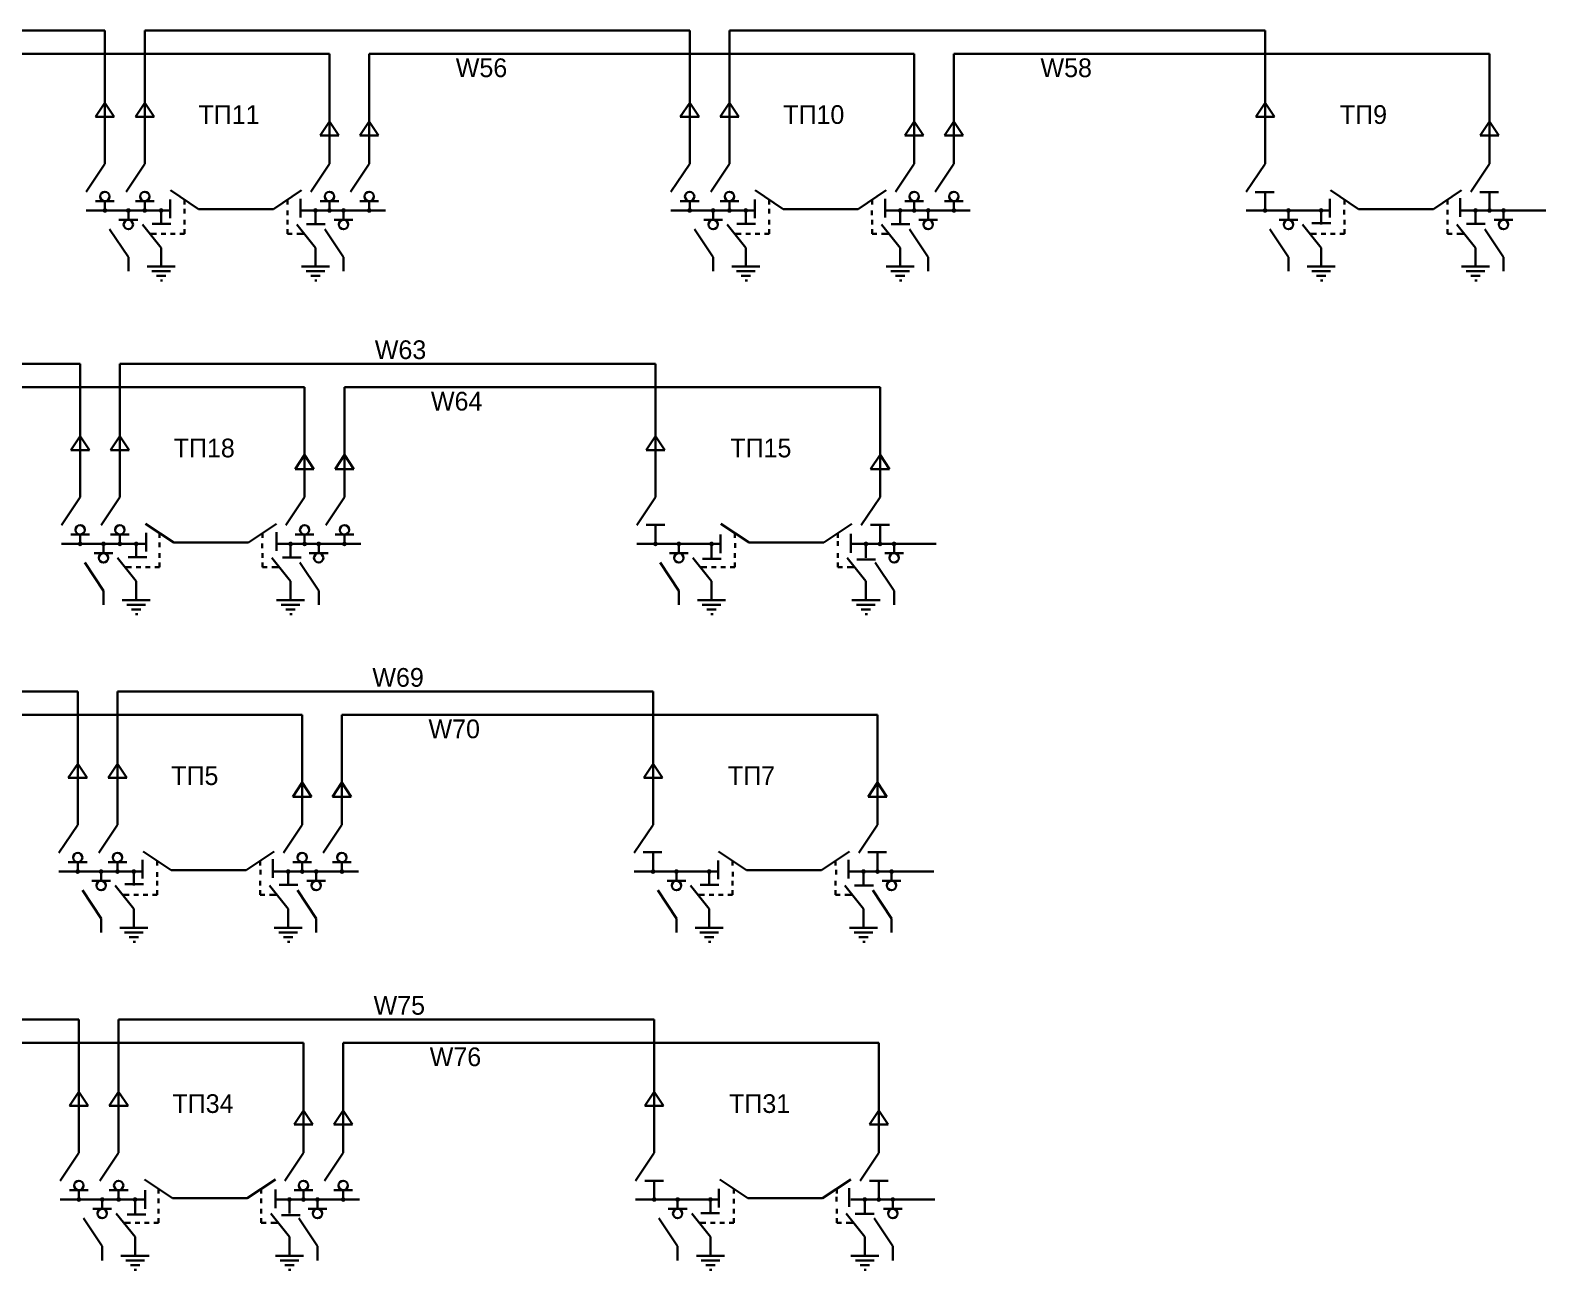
# Model space of a CAD drawing. Header units: millimetres. Extents: x -96 to 597, y -381 to 695.
# Drawn here: x 229.3 to 553.3, y -380.8 to -115.9 of the extents above; entities that cross this region are included whole.
import ezdxf

# ---------------------------------------------------------------- set-up
doc = ezdxf.new("R2010")
doc.units = ezdxf.units.MM

msp = doc.modelspace()

# ---------------------------------------------------------------- hatches: boundary and pattern name
at = {"lineweight": 30}
h = msp.add_hatch(color=256, dxfattribs=at)
h.paths.add_polyline_path([(245.26, -154.9, 0.414214), (245.76, -154.4, 0.414214), (245.26, -153.9)])
h.paths.add_polyline_path([(245.26, -154.9), (245.26, -153.9, 0.414214), (244.76, -154.4, 0.414214)])
h = msp.add_hatch(color=256, dxfattribs=at)
h.paths.add_polyline_path([(250.26, -153.9, 0.414214), (249.76, -154.4, 0.414214), (250.26, -154.9)])
h.paths.add_polyline_path([(250.26, -153.9), (250.26, -154.9, 0.414214), (250.76, -154.4, 0.414214)])
h = msp.add_hatch(color=256, dxfattribs=at)
h.paths.add_polyline_path([(253.76, -154.9, 0.414214), (254.26, -154.4, 0.414214), (253.76, -153.9)])
h.paths.add_polyline_path([(253.76, -154.9), (253.76, -153.9, 0.414214), (253.26, -154.4, 0.414214)])
h = msp.add_hatch(color=256, dxfattribs=at)
h.paths.add_polyline_path([(257.26, -153.9, 0.414214), (256.76, -154.4, 0.414214), (257.26, -154.9)])
h.paths.add_polyline_path([(257.26, -153.9), (257.26, -154.9, 0.414214), (257.76, -154.4, 0.414214)])
h = msp.add_hatch(color=256, dxfattribs=at)
h.paths.add_polyline_path([(290.26, -153.9, 0.414214), (289.76, -154.4, 0.414214), (290.26, -154.9)])
h.paths.add_polyline_path([(290.26, -153.9), (290.26, -154.9, 0.414214), (290.76, -154.4, 0.414214)])
h = msp.add_hatch(color=256, dxfattribs=at)
h.paths.add_polyline_path([(293.26, -154.9, 0.414214), (293.76, -154.4, 0.414214), (293.26, -153.9)])
h.paths.add_polyline_path([(293.26, -154.9), (293.26, -153.9, 0.414214), (292.76, -154.4, 0.414214)])
h = msp.add_hatch(color=256, dxfattribs=at)
h.paths.add_polyline_path([(296.26, -153.9, 0.414214), (295.76, -154.4, 0.414214), (296.26, -154.9)])
h.paths.add_polyline_path([(296.26, -153.9), (296.26, -154.9, 0.414214), (296.76, -154.4, 0.414214)])
h = msp.add_hatch(color=256, dxfattribs=at)
h.paths.add_polyline_path([(301.76, -154.9, 0.414214), (302.26, -154.4, 0.414214), (301.76, -153.9)])
h.paths.add_polyline_path([(301.76, -154.9), (301.76, -153.9, 0.414214), (301.26, -154.4, 0.414214)])
h = msp.add_hatch(color=256, dxfattribs=at)
h.paths.add_polyline_path([(370.26, -154.9, 0.414214), (370.76, -154.4, 0.414214), (370.26, -153.9)])
h.paths.add_polyline_path([(370.26, -154.9), (370.26, -153.9, 0.414214), (369.76, -154.4, 0.414214)])
h = msp.add_hatch(color=256, dxfattribs=at)
h.paths.add_polyline_path([(375.26, -153.9, 0.414214), (374.76, -154.4, 0.414214), (375.26, -154.9)])
h.paths.add_polyline_path([(375.26, -153.9), (375.26, -154.9, 0.414214), (375.76, -154.4, 0.414214)])
h = msp.add_hatch(color=256, dxfattribs=at)
h.paths.add_polyline_path([(378.76, -154.9, 0.414214), (379.26, -154.4, 0.414214), (378.76, -153.9)])
h.paths.add_polyline_path([(378.76, -154.9), (378.76, -153.9, 0.414214), (378.26, -154.4, 0.414214)])
h = msp.add_hatch(color=256, dxfattribs=at)
h.paths.add_polyline_path([(382.26, -153.9, 0.414214), (381.76, -154.4, 0.414214), (382.26, -154.9)])
h.paths.add_polyline_path([(382.26, -153.9), (382.26, -154.9, 0.414214), (382.76, -154.4, 0.414214)])
h = msp.add_hatch(color=256, dxfattribs=at)
h.paths.add_polyline_path([(415.26, -153.9, 0.414214), (414.76, -154.4, 0.414214), (415.26, -154.9)])
h.paths.add_polyline_path([(415.26, -153.9), (415.26, -154.9, 0.414214), (415.76, -154.4, 0.414214)])
h = msp.add_hatch(color=256, dxfattribs=at)
h.paths.add_polyline_path([(418.26, -154.9, 0.414214), (418.76, -154.4, 0.414214), (418.26, -153.9)])
h.paths.add_polyline_path([(418.26, -154.9), (418.26, -153.9, 0.414214), (417.76, -154.4, 0.414214)])
h = msp.add_hatch(color=256, dxfattribs=at)
h.paths.add_polyline_path([(421.26, -153.9, 0.414214), (420.76, -154.4, 0.414214), (421.26, -154.9)])
h.paths.add_polyline_path([(421.26, -153.9), (421.26, -154.9, 0.414214), (421.76, -154.4, 0.414214)])
h = msp.add_hatch(color=256, dxfattribs=at)
h.paths.add_polyline_path([(426.76, -154.9, 0.414214), (427.26, -154.4, 0.414214), (426.76, -153.9)])
h.paths.add_polyline_path([(426.76, -154.9), (426.76, -153.9, 0.414214), (426.26, -154.4, 0.414214)])
h = msp.add_hatch(color=256, dxfattribs=at)
h.paths.add_polyline_path([(493.26, -154.9, 0.414214), (493.76, -154.4, 0.414214), (493.26, -153.9)])
h.paths.add_polyline_path([(493.26, -154.9), (493.26, -153.9, 0.414214), (492.76, -154.4, 0.414214)])
h = msp.add_hatch(color=256, dxfattribs=at)
h.paths.add_polyline_path([(498.26, -153.9, 0.414214), (497.76, -154.4, 0.414214), (498.26, -154.9)])
h.paths.add_polyline_path([(498.26, -153.9), (498.26, -154.9, 0.414214), (498.76, -154.4, 0.414214)])
h = msp.add_hatch(color=256, dxfattribs=at)
h.paths.add_polyline_path([(505.26, -153.9, 0.414214), (504.76, -154.4, 0.414214), (505.26, -154.9)])
h.paths.add_polyline_path([(505.26, -153.9), (505.26, -154.9, 0.414214), (505.76, -154.4, 0.414214)])
h = msp.add_hatch(color=256, dxfattribs=at)
h.paths.add_polyline_path([(538.26, -153.9, 0.414214), (537.76, -154.4, 0.414214), (538.26, -154.9)])
h.paths.add_polyline_path([(538.26, -153.9), (538.26, -154.9, 0.414214), (538.76, -154.4, 0.414214)])
h = msp.add_hatch(color=256, dxfattribs=at)
h.paths.add_polyline_path([(541.26, -154.9, 0.414214), (541.76, -154.4, 0.414214), (541.26, -153.9)])
h.paths.add_polyline_path([(541.26, -154.9), (541.26, -153.9, 0.414214), (540.76, -154.4, 0.414214)])
h = msp.add_hatch(color=256, dxfattribs=at)
h.paths.add_polyline_path([(544.26, -153.9, 0.414214), (543.76, -154.4, 0.414214), (544.26, -154.9)])
h.paths.add_polyline_path([(544.26, -153.9), (544.26, -154.9, 0.414214), (544.76, -154.4, 0.414214)])
h = msp.add_hatch(color=256, dxfattribs=at)
h.paths.add_polyline_path([(239.95, -226.16, 0.414214), (240.45, -225.66, 0.414214), (239.95, -225.16)])
h.paths.add_polyline_path([(239.95, -226.16), (239.95, -225.16, 0.414214), (239.45, -225.66, 0.414214)])
h = msp.add_hatch(color=256, dxfattribs=at)
h.paths.add_polyline_path([(244.95, -225.16, 0.414214), (244.45, -225.66, 0.414214), (244.95, -226.16)])
h.paths.add_polyline_path([(244.95, -225.16), (244.95, -226.16, 0.414214), (245.45, -225.66, 0.414214)])
h = msp.add_hatch(color=256, dxfattribs=at)
h.paths.add_polyline_path([(248.45, -226.16, 0.414214), (248.95, -225.66, 0.414214), (248.45, -225.16)])
h.paths.add_polyline_path([(248.45, -226.16), (248.45, -225.16, 0.414214), (247.95, -225.66, 0.414214)])
h = msp.add_hatch(color=256, dxfattribs=at)
h.paths.add_polyline_path([(251.95, -225.16, 0.414214), (251.45, -225.66, 0.414214), (251.95, -226.16)])
h.paths.add_polyline_path([(251.95, -225.16), (251.95, -226.16, 0.414214), (252.45, -225.66, 0.414214)])
h = msp.add_hatch(color=256, dxfattribs=at)
h.paths.add_polyline_path([(284.95, -225.16, 0.414214), (284.45, -225.66, 0.414214), (284.95, -226.16)])
h.paths.add_polyline_path([(284.95, -225.16), (284.95, -226.16, 0.414214), (285.45, -225.66, 0.414214)])
h = msp.add_hatch(color=256, dxfattribs=at)
h.paths.add_polyline_path([(287.95, -226.16, 0.414214), (288.45, -225.66, 0.414214), (287.95, -225.16)])
h.paths.add_polyline_path([(287.95, -226.16), (287.95, -225.16, 0.414214), (287.45, -225.66, 0.414214)])
h = msp.add_hatch(color=256, dxfattribs=at)
h.paths.add_polyline_path([(290.95, -225.16, 0.414214), (290.45, -225.66, 0.414214), (290.95, -226.16)])
h.paths.add_polyline_path([(290.95, -225.16), (290.95, -226.16, 0.414214), (291.45, -225.66, 0.414214)])
h = msp.add_hatch(color=256, dxfattribs=at)
h.paths.add_polyline_path([(296.45, -226.16, 0.414214), (296.95, -225.66, 0.414214), (296.45, -225.16)])
h.paths.add_polyline_path([(296.45, -226.16), (296.45, -225.16, 0.414214), (295.95, -225.66, 0.414214)])
h = msp.add_hatch(color=256, dxfattribs=at)
h.paths.add_polyline_path([(362.95, -226.16, 0.414214), (363.45, -225.66, 0.414214), (362.95, -225.16)])
h.paths.add_polyline_path([(362.95, -226.16), (362.95, -225.16, 0.414214), (362.45, -225.66, 0.414214)])
h = msp.add_hatch(color=256, dxfattribs=at)
h.paths.add_polyline_path([(367.95, -225.16, 0.414214), (367.45, -225.66, 0.414214), (367.95, -226.16)])
h.paths.add_polyline_path([(367.95, -225.16), (367.95, -226.16, 0.414214), (368.45, -225.66, 0.414214)])
h = msp.add_hatch(color=256, dxfattribs=at)
h.paths.add_polyline_path([(374.95, -225.16, 0.414214), (374.45, -225.66, 0.414214), (374.95, -226.16)])
h.paths.add_polyline_path([(374.95, -225.16), (374.95, -226.16, 0.414214), (375.45, -225.66, 0.414214)])
h = msp.add_hatch(color=256, dxfattribs=at)
h.paths.add_polyline_path([(407.95, -225.16, 0.414214), (407.45, -225.66, 0.414214), (407.95, -226.16)])
h.paths.add_polyline_path([(407.95, -225.16), (407.95, -226.16, 0.414214), (408.45, -225.66, 0.414214)])
h = msp.add_hatch(color=256, dxfattribs=at)
h.paths.add_polyline_path([(410.95, -226.16, 0.414214), (411.45, -225.66, 0.414214), (410.95, -225.16)])
h.paths.add_polyline_path([(410.95, -226.16), (410.95, -225.16, 0.414214), (410.45, -225.66, 0.414214)])
h = msp.add_hatch(color=256, dxfattribs=at)
h.paths.add_polyline_path([(413.95, -225.16, 0.414214), (413.45, -225.66, 0.414214), (413.95, -226.16)])
h.paths.add_polyline_path([(413.95, -225.16), (413.95, -226.16, 0.414214), (414.45, -225.66, 0.414214)])
h = msp.add_hatch(color=256, dxfattribs=at)
h.paths.add_polyline_path([(239.43, -296.19, 0.414214), (239.93, -295.69, 0.414214), (239.43, -295.19)])
h.paths.add_polyline_path([(239.43, -296.19), (239.43, -295.19, 0.414214), (238.93, -295.69, 0.414214)])
h = msp.add_hatch(color=256, dxfattribs=at)
h.paths.add_polyline_path([(244.43, -295.19, 0.414214), (243.93, -295.69, 0.414214), (244.43, -296.19)])
h.paths.add_polyline_path([(244.43, -295.19), (244.43, -296.19, 0.414214), (244.93, -295.69, 0.414214)])
h = msp.add_hatch(color=256, dxfattribs=at)
h.paths.add_polyline_path([(247.93, -296.19, 0.414214), (248.43, -295.69, 0.414214), (247.93, -295.19)])
h.paths.add_polyline_path([(247.93, -296.19), (247.93, -295.19, 0.414214), (247.43, -295.69, 0.414214)])
h = msp.add_hatch(color=256, dxfattribs=at)
h.paths.add_polyline_path([(251.43, -295.19, 0.414214), (250.93, -295.69, 0.414214), (251.43, -296.19)])
h.paths.add_polyline_path([(251.43, -295.19), (251.43, -296.19, 0.414214), (251.93, -295.69, 0.414214)])
h = msp.add_hatch(color=256, dxfattribs=at)
h.paths.add_polyline_path([(284.43, -295.19, 0.414214), (283.93, -295.69, 0.414214), (284.43, -296.19)])
h.paths.add_polyline_path([(284.43, -295.19), (284.43, -296.19, 0.414214), (284.93, -295.69, 0.414214)])
h = msp.add_hatch(color=256, dxfattribs=at)
h.paths.add_polyline_path([(287.43, -296.19, 0.414214), (287.93, -295.69, 0.414214), (287.43, -295.19)])
h.paths.add_polyline_path([(287.43, -296.19), (287.43, -295.19, 0.414214), (286.93, -295.69, 0.414214)])
h = msp.add_hatch(color=256, dxfattribs=at)
h.paths.add_polyline_path([(290.43, -295.19, 0.414214), (289.93, -295.69, 0.414214), (290.43, -296.19)])
h.paths.add_polyline_path([(290.43, -295.19), (290.43, -296.19, 0.414214), (290.93, -295.69, 0.414214)])
h = msp.add_hatch(color=256, dxfattribs=at)
h.paths.add_polyline_path([(295.93, -296.19, 0.414214), (296.43, -295.69, 0.414214), (295.93, -295.19)])
h.paths.add_polyline_path([(295.93, -296.19), (295.93, -295.19, 0.414214), (295.43, -295.69, 0.414214)])
h = msp.add_hatch(color=256, dxfattribs=at)
h.paths.add_polyline_path([(362.43, -296.19, 0.414214), (362.93, -295.69, 0.414214), (362.43, -295.19)])
h.paths.add_polyline_path([(362.43, -296.19), (362.43, -295.19, 0.414214), (361.93, -295.69, 0.414214)])
h = msp.add_hatch(color=256, dxfattribs=at)
h.paths.add_polyline_path([(367.43, -295.19, 0.414214), (366.93, -295.69, 0.414214), (367.43, -296.19)])
h.paths.add_polyline_path([(367.43, -295.19), (367.43, -296.19, 0.414214), (367.93, -295.69, 0.414214)])
h = msp.add_hatch(color=256, dxfattribs=at)
h.paths.add_polyline_path([(374.43, -295.19, 0.414214), (373.93, -295.69, 0.414214), (374.43, -296.19)])
h.paths.add_polyline_path([(374.43, -295.19), (374.43, -296.19, 0.414214), (374.93, -295.69, 0.414214)])
h = msp.add_hatch(color=256, dxfattribs=at)
h.paths.add_polyline_path([(407.43, -295.19, 0.414214), (406.93, -295.69, 0.414214), (407.43, -296.19)])
h.paths.add_polyline_path([(407.43, -295.19), (407.43, -296.19, 0.414214), (407.93, -295.69, 0.414214)])
h = msp.add_hatch(color=256, dxfattribs=at)
h.paths.add_polyline_path([(410.43, -296.19, 0.414214), (410.93, -295.69, 0.414214), (410.43, -295.19)])
h.paths.add_polyline_path([(410.43, -296.19), (410.43, -295.19, 0.414214), (409.93, -295.69, 0.414214)])
h = msp.add_hatch(color=256, dxfattribs=at)
h.paths.add_polyline_path([(413.43, -295.19, 0.414214), (412.93, -295.69, 0.414214), (413.43, -296.19)])
h.paths.add_polyline_path([(413.43, -295.19), (413.43, -296.19, 0.414214), (413.93, -295.69, 0.414214)])
h = msp.add_hatch(color=256, dxfattribs=at)
h.paths.add_polyline_path([(239.69, -366.28, 0.414214), (240.19, -365.78, 0.414214), (239.69, -365.28)])
h.paths.add_polyline_path([(239.69, -366.28), (239.69, -365.28, 0.414214), (239.19, -365.78, 0.414214)])
h = msp.add_hatch(color=256, dxfattribs=at)
h.paths.add_polyline_path([(244.69, -365.28, 0.414214), (244.19, -365.78, 0.414214), (244.69, -366.28)])
h.paths.add_polyline_path([(244.69, -365.28), (244.69, -366.28, 0.414214), (245.19, -365.78, 0.414214)])
h = msp.add_hatch(color=256, dxfattribs=at)
h.paths.add_polyline_path([(248.19, -366.28, 0.414214), (248.69, -365.78, 0.414214), (248.19, -365.28)])
h.paths.add_polyline_path([(248.19, -366.28), (248.19, -365.28, 0.414214), (247.69, -365.78, 0.414214)])
h = msp.add_hatch(color=256, dxfattribs=at)
h.paths.add_polyline_path([(251.69, -365.28, 0.414214), (251.19, -365.78, 0.414214), (251.69, -366.28)])
h.paths.add_polyline_path([(251.69, -365.28), (251.69, -366.28, 0.414214), (252.19, -365.78, 0.414214)])
h = msp.add_hatch(color=256, dxfattribs=at)
h.paths.add_polyline_path([(284.69, -365.28, 0.414214), (284.19, -365.78, 0.414214), (284.69, -366.28)])
h.paths.add_polyline_path([(284.69, -365.28), (284.69, -366.28, 0.414214), (285.19, -365.78, 0.414214)])
h = msp.add_hatch(color=256, dxfattribs=at)
h.paths.add_polyline_path([(287.69, -366.28, 0.414214), (288.19, -365.78, 0.414214), (287.69, -365.28)])
h.paths.add_polyline_path([(287.69, -366.28), (287.69, -365.28, 0.414214), (287.19, -365.78, 0.414214)])
h = msp.add_hatch(color=256, dxfattribs=at)
h.paths.add_polyline_path([(290.69, -365.28, 0.414214), (290.19, -365.78, 0.414214), (290.69, -366.28)])
h.paths.add_polyline_path([(290.69, -365.28), (290.69, -366.28, 0.414214), (291.19, -365.78, 0.414214)])
h = msp.add_hatch(color=256, dxfattribs=at)
h.paths.add_polyline_path([(296.19, -366.28, 0.414214), (296.69, -365.78, 0.414214), (296.19, -365.28)])
h.paths.add_polyline_path([(296.19, -366.28), (296.19, -365.28, 0.414214), (295.69, -365.78, 0.414214)])
h = msp.add_hatch(color=256, dxfattribs=at)
h.paths.add_polyline_path([(362.69, -366.28, 0.414214), (363.19, -365.78, 0.414214), (362.69, -365.28)])
h.paths.add_polyline_path([(362.69, -366.28), (362.69, -365.28, 0.414214), (362.19, -365.78, 0.414214)])
h = msp.add_hatch(color=256, dxfattribs=at)
h.paths.add_polyline_path([(367.69, -365.28, 0.414214), (367.19, -365.78, 0.414214), (367.69, -366.28)])
h.paths.add_polyline_path([(367.69, -365.28), (367.69, -366.28, 0.414214), (368.19, -365.78, 0.414214)])
h = msp.add_hatch(color=256, dxfattribs=at)
h.paths.add_polyline_path([(374.69, -365.28, 0.414214), (374.19, -365.78, 0.414214), (374.69, -366.28)])
h.paths.add_polyline_path([(374.69, -365.28), (374.69, -366.28, 0.414214), (375.19, -365.78, 0.414214)])
h = msp.add_hatch(color=256, dxfattribs=at)
h.paths.add_polyline_path([(407.69, -365.28, 0.414214), (407.19, -365.78, 0.414214), (407.69, -366.28)])
h.paths.add_polyline_path([(407.69, -365.28), (407.69, -366.28, 0.414214), (408.19, -365.78, 0.414214)])
h = msp.add_hatch(color=256, dxfattribs=at)
h.paths.add_polyline_path([(410.69, -366.28, 0.414214), (411.19, -365.78, 0.414214), (410.69, -365.28)])
h.paths.add_polyline_path([(410.69, -366.28), (410.69, -365.28, 0.414214), (410.19, -365.78, 0.414214)])
h = msp.add_hatch(color=256, dxfattribs=at)
h.paths.add_polyline_path([(413.69, -365.28, 0.414214), (413.19, -365.78, 0.414214), (413.69, -366.28)])
h.paths.add_polyline_path([(413.69, -365.28), (413.69, -366.28, 0.414214), (414.19, -365.78, 0.414214)])

# ---------------------------------------------------------------- linework, layer by layer
for p, q in [((123.76, -115.9), (245.26, -115.9)), ((245.26, -115.9), (245.26, -123.4)), ((253.76, -115.9), (370.26, -115.9)), ((253.76, -117.4), (253.76, -115.9)), ((370.26, -115.9), (370.26, -123.4)), ((378.76, -115.9), (493.26, -115.9)), ((378.76, -117.4), (378.76, -115.9)), ((493.26, -115.9), (493.26, -123.4)), ((253.76, -144.4), (253.76, -117.4)), ((378.76, -144.4), (378.76, -117.4)), ((171.76, -120.9), (293.26, -120.9)), ((293.26, -120.9), (293.26, -132.9)), ((301.76, -120.9), (418.26, -120.9)), ((301.76, -127.4), (301.76, -120.9)), ((418.26, -120.9), (418.26, -132.4)), ((426.76, -120.9), (541.26, -120.9)), ((426.76, -127.4), (426.76, -120.9)), ((541.26, -120.9), (541.26, -132.9)), ((245.26, -144.4), (245.26, -123.4)), ((370.26, -144.4), (370.26, -123.4)), ((493.26, -144.4), (493.26, -123.4)), ((301.76, -144.4), (301.76, -127.4)), ((426.76, -144.4), (426.76, -127.4)), ((245.26, -131.4), (243.26, -134.4)), ((247.26, -134.4), (245.26, -131.4)), ((253.76, -131.4), (251.76, -134.4)), ((255.76, -134.4), (253.76, -131.4)), ((293.26, -144.4), (293.26, -132.4)), ((370.26, -131.4), (368.26, -134.4)), ((372.26, -134.4), (370.26, -131.4)), ((378.76, -131.4), (376.76, -134.4)), ((380.76, -134.4), (378.76, -131.4)), ((418.26, -144.4), (418.26, -132.4)), ((493.26, -131.4), (491.26, -134.4)), ((495.26, -134.4), (493.26, -131.4)), ((541.26, -144.4), (541.26, -132.4)), ((243.26, -134.4), (247.26, -134.4)), ((251.76, -134.4), (255.76, -134.4)), ((293.26, -135.4), (291.26, -138.4)), ((295.26, -138.4), (293.26, -135.4)), ((301.76, -135.4), (299.76, -138.4)), ((303.76, -138.4), (301.76, -135.4)), ((368.26, -134.4), (372.26, -134.4)), ((376.76, -134.4), (380.76, -134.4)), ((418.26, -135.4), (416.26, -138.4)), ((420.26, -138.4), (418.26, -135.4)), ((426.76, -135.4), (424.76, -138.4)), ((428.76, -138.4), (426.76, -135.4)), ((491.26, -134.4), (495.26, -134.4)), ((541.26, -135.4), (539.26, -138.4)), ((543.26, -138.4), (541.26, -135.4)), ((291.26, -138.4), (295.26, -138.4)), ((299.76, -138.4), (303.76, -138.4)), ((416.26, -138.4), (420.26, -138.4)), ((424.76, -138.4), (428.76, -138.4)), ((539.26, -138.4), (543.26, -138.4)), ((241.26, -150.4), (245.26, -144.4)), ((249.76, -150.4), (253.76, -144.4)), ((289.26, -150.4), (293.26, -144.4)), ((297.76, -150.4), (301.76, -144.4)), ((366.26, -150.4), (370.26, -144.4)), ((374.76, -150.4), (378.76, -144.4)), ((414.26, -150.4), (418.26, -144.4)), ((422.76, -150.4), (426.76, -144.4)), ((489.26, -150.4), (493.26, -144.4)), ((537.26, -150.4), (541.26, -144.4)), ((259.17, -156.04), (259.17, -152.04)), ((259.26, -150.09), (265.26, -154.09)), ((262.26, -152.09), (262.26, -153.09)), ((281.26, -154.09), (287.26, -150.09)), ((284.26, -152.09), (284.26, -153.09)), ((287.03, -155.91), (287.03, -151.91)), ((384.2, -156.04), (384.2, -152.04)), ((384.26, -150.09), (390.26, -154.09)), ((387.26, -152.09), (387.26, -153.09)), ((406.26, -154.09), (412.26, -150.09)), ((409.26, -152.09), (409.26, -153.09)), ((412.06, -155.91), (412.06, -151.91)), ((495.18, -150.5), (491.18, -150.5)), ((493.26, -154.4), (493.26, -150.48)), ((507.14, -155.91), (507.14, -151.91)), ((507.26, -150.09), (513.26, -154.09)), ((510.26, -152.09), (510.26, -153.09)), ((529.26, -154.09), (535.26, -150.09)), ((532.26, -152.09), (532.26, -153.09)), ((535, -155.78), (535, -151.78)), ((543.18, -150.5), (539.18, -150.5)), ((541.26, -154.4), (541.26, -150.4)), ((241.26, -154.4), (259.26, -154.4)), ((247.26, -152.4), (243.26, -152.4)), ((245.26, -154.4), (245.26, -152.4)), ((250.26, -154.4), (250.26, -156.4)), ((255.76, -152.4), (251.76, -152.4)), ((253.76, -154.4), (253.76, -152.4)), ((257.26, -154.4), (257.26, -157.4)), ((262.3, -154.07), (262.3, -155.07)), ((265.26, -154.09), (281.26, -154.09)), ((284.26, -154.38), (284.26, -155.38)), ((287.26, -154.4), (305.26, -154.4)), ((290.26, -154.4), (290.26, -157.4)), ((295.26, -152.4), (291.26, -152.4)), ((293.26, -154.4), (293.26, -152.4)), ((296.26, -154.4), (296.26, -156.4)), ((303.76, -152.4), (299.76, -152.4)), ((301.76, -154.4), (301.76, -152.4)), ((366.26, -154.4), (384.26, -154.4)), ((372.26, -152.4), (368.26, -152.4)), ((370.26, -154.4), (370.26, -152.4)), ((375.26, -154.4), (375.26, -156.4)), ((380.76, -152.4), (376.76, -152.4)), ((378.76, -154.4), (378.76, -152.4)), ((382.26, -154.4), (382.26, -157.4)), ((387.25, -154.07), (387.25, -155.07)), ((390.26, -154.09), (406.26, -154.09)), ((409.22, -154.38), (409.22, -155.38)), ((412.26, -154.4), (430.26, -154.4)), ((415.26, -154.4), (415.26, -157.4)), ((420.26, -152.4), (416.26, -152.4)), ((418.26, -154.4), (418.26, -152.4)), ((421.26, -154.4), (421.26, -156.4)), ((428.76, -152.4), (424.76, -152.4)), ((426.76, -154.4), (426.76, -152.4)), ((489.26, -154.4), (507.26, -154.4)), ((498.26, -154.4), (498.26, -156.4)), ((505.26, -154.4), (505.26, -157.4)), ((510.21, -154.28), (510.21, -155.28)), ((513.26, -154.09), (529.26, -154.09)), ((532.28, -154.28), (532.28, -155.28)), ((535.26, -154.4), (553.26, -154.4)), ((538.26, -154.4), (538.26, -157.4)), ((544.26, -154.4), (544.26, -156.4)), ((246.26, -158.4), (250.26, -164.4)), ((248.26, -156.4), (252.26, -156.4)), ((253.26, -157.4), (257.26, -162.4)), ((259.33, -157.25), (255.33, -157.25)), ((262.26, -156.4), (262.26, -157.4)), ((262.26, -158.4), (262.26, -159.4)), ((284.26, -156.4), (284.26, -157.4)), ((284.26, -158.4), (284.26, -159.4)), ((286.26, -157.4), (290.26, -162.4)), ((292.33, -157.36), (288.33, -157.36)), ((292.26, -158.4), (296.26, -164.4)), ((294.26, -156.4), (298.26, -156.4)), ((371.26, -158.4), (375.26, -164.4)), ((373.26, -156.4), (377.26, -156.4)), ((378.26, -157.4), (382.26, -162.4)), ((384.36, -157.25), (380.36, -157.25)), ((387.26, -156.4), (387.26, -157.4)), ((387.26, -158.4), (387.26, -159.4)), ((409.26, -156.4), (409.26, -157.4)), ((409.26, -158.4), (409.26, -159.4)), ((411.26, -157.4), (415.26, -162.4)), ((417.36, -157.36), (413.36, -157.36)), ((417.26, -158.4), (421.26, -164.4)), ((419.26, -156.4), (423.26, -156.4)), ((494.26, -158.4), (498.26, -164.4)), ((496.26, -156.4), (500.26, -156.4)), ((501.26, -157.4), (505.26, -162.4)), ((507.3, -157.12), (503.3, -157.12)), ((510.26, -156.4), (510.26, -157.4)), ((510.26, -158.4), (510.26, -159.4)), ((532.26, -156.4), (532.26, -157.4)), ((532.26, -158.4), (532.26, -159.4)), ((534.26, -157.4), (538.26, -162.4)), ((540.3, -157.23), (536.3, -157.23)), ((540.26, -158.4), (544.26, -164.4)), ((542.26, -156.4), (546.26, -156.4)), ((255.26, -159.4), (254.76, -159.4)), ((256.26, -159.4), (255.26, -159.4)), ((258.26, -159.4), (257.26, -159.4)), ((260.26, -159.4), (259.26, -159.4)), ((262.26, -159.4), (261.26, -159.4)), ((284.26, -159.4), (285.26, -159.4)), ((286.26, -159.4), (287.76, -159.4)), ((380.26, -159.4), (379.76, -159.4)), ((381.26, -159.4), (380.26, -159.4)), ((383.26, -159.4), (382.26, -159.4)), ((385.26, -159.4), (384.26, -159.4)), ((387.26, -159.4), (386.26, -159.4)), ((409.26, -159.4), (410.26, -159.4)), ((411.26, -159.4), (412.76, -159.4)), ((503.26, -159.4), (502.76, -159.4)), ((504.26, -159.4), (503.26, -159.4)), ((506.26, -159.4), (505.26, -159.4)), ((508.26, -159.4), (507.26, -159.4)), ((510.26, -159.4), (509.26, -159.4)), ((532.26, -159.4), (533.26, -159.4)), ((534.26, -159.4), (535.76, -159.4)), ((250.26, -164.4), (250.26, -167.4)), ((257.26, -162.4), (257.26, -166.4)), ((290.26, -162.4), (290.26, -166.4)), ((296.26, -164.4), (296.26, -167.4)), ((375.26, -164.4), (375.26, -167.4)), ((382.26, -162.4), (382.26, -166.4)), ((415.26, -162.4), (415.26, -166.4)), ((421.26, -164.4), (421.26, -167.4)), ((498.26, -164.4), (498.26, -167.4)), ((505.26, -162.4), (505.26, -166.4)), ((538.26, -162.4), (538.26, -166.4)), ((544.26, -164.4), (544.26, -167.4)), ((254.26, -166.4), (260.26, -166.4)), ((255.26, -167.4), (259.26, -167.4)), ((256.26, -168.4), (258.26, -168.4)), ((287.26, -166.4), (293.26, -166.4)), ((288.26, -167.4), (292.26, -167.4)), ((289.26, -168.4), (291.26, -168.4)), ((379.26, -166.4), (385.26, -166.4)), ((380.26, -167.4), (384.26, -167.4)), ((381.26, -168.4), (383.26, -168.4)), ((412.26, -166.4), (418.26, -166.4)), ((413.26, -167.4), (417.26, -167.4)), ((414.26, -168.4), (416.26, -168.4)), ((502.26, -166.4), (508.26, -166.4)), ((503.26, -167.4), (507.26, -167.4)), ((504.26, -168.4), (506.26, -168.4)), ((535.26, -166.4), (541.26, -166.4)), ((536.26, -167.4), (540.26, -167.4)), ((537.26, -168.4), (539.26, -168.4)), ((257.1, -169.4), (257.59, -169.4)), ((290.1, -169.4), (290.59, -169.4)), ((382.1, -169.4), (382.59, -169.4)), ((415.1, -169.4), (415.59, -169.4)), ((505.1, -169.4), (505.59, -169.4)), ((538.1, -169.4), (538.59, -169.4)), ((123.45, -187.16), (239.95, -187.16)), ((239.95, -187.16), (239.95, -194.66)), ((248.45, -187.16), (362.95, -187.16)), ((248.45, -188.66), (248.45, -187.16)), ((362.95, -187.16), (362.95, -194.66)), ((248.45, -215.66), (248.45, -188.66)), ((171.45, -192.16), (287.95, -192.16)), ((287.95, -192.16), (287.95, -203.66)), ((296.45, -192.16), (410.95, -192.16)), ((296.45, -198.66), (296.45, -192.16)), ((410.95, -192.16), (410.95, -204.16)), ((239.95, -215.66), (239.95, -194.66)), ((362.95, -215.66), (362.95, -194.66)), ((296.45, -215.66), (296.45, -198.66)), ((239.95, -202.66), (237.95, -205.66)), ((241.95, -205.66), (239.95, -202.66)), ((248.45, -202.66), (246.45, -205.66)), ((250.45, -205.66), (248.45, -202.66)), ((287.95, -215.66), (287.95, -203.66)), ((362.95, -202.66), (360.95, -205.66)), ((364.95, -205.66), (362.95, -202.66)), ((410.95, -215.66), (410.95, -203.66)), ((237.95, -205.66), (241.95, -205.66)), ((246.45, -205.66), (250.45, -205.66)), ((287.95, -206.66), (285.95, -209.66)), ((289.95, -209.66), (287.95, -206.66)), ((296.45, -206.66), (294.45, -209.66)), ((298.45, -209.66), (296.45, -206.66)), ((360.95, -205.66), (364.95, -205.66)), ((410.95, -206.66), (408.95, -209.66)), ((412.95, -209.66), (410.95, -206.66)), ((285.95, -209.66), (289.95, -209.66)), ((294.45, -209.66), (298.45, -209.66)), ((408.95, -209.66), (412.95, -209.66)), ((235.95, -221.66), (239.95, -215.66)), ((244.45, -221.66), (248.45, -215.66)), ((283.95, -221.66), (287.95, -215.66)), ((292.45, -221.66), (296.45, -215.66)), ((358.95, -221.66), (362.95, -215.66)), ((406.95, -221.66), (410.95, -215.66)), ((253.95, -221.35), (259.95, -225.35)), ((254.04, -227.27), (254.04, -223.27)), ((256.95, -223.35), (256.95, -224.35)), ((275.95, -225.35), (281.95, -221.35)), ((278.95, -223.35), (278.95, -224.35)), ((281.9, -227.14), (281.9, -223.14)), ((364.95, -221.6), (360.95, -221.6)), ((362.95, -225.66), (362.95, -221.64)), ((376.95, -221.35), (382.95, -225.35)), ((379.95, -223.35), (379.95, -224.35)), ((398.95, -225.35), (404.95, -221.35)), ((401.95, -223.35), (401.95, -224.35)), ((412.95, -221.6), (408.95, -221.6)), ((410.95, -225.66), (410.95, -221.64)), ((235.95, -225.66), (253.95, -225.66)), ((241.95, -223.66), (237.95, -223.66)), ((239.95, -225.66), (239.95, -223.66)), ((244.95, -225.66), (244.95, -227.66)), ((250.45, -223.66), (246.45, -223.66)), ((248.45, -225.66), (248.45, -223.66)), ((251.95, -225.66), (251.95, -228.66)), ((256.94, -225.36), (256.94, -226.36)), ((259.95, -225.35), (275.95, -225.35)), ((278.9, -225.57), (278.9, -226.57)), ((281.95, -225.66), (299.95, -225.66)), ((284.95, -225.66), (284.95, -228.66)), ((289.95, -223.66), (285.95, -223.66)), ((287.95, -225.66), (287.95, -223.66)), ((290.95, -225.66), (290.95, -227.66)), ((298.45, -223.66), (294.45, -223.66)), ((296.45, -225.66), (296.45, -223.66)), ((358.95, -225.66), (376.95, -225.66)), ((367.95, -225.66), (367.95, -227.66)), ((374.95, -225.66), (374.95, -228.66)), ((376.83, -227.67), (376.83, -223.67)), ((380, -225.47), (380, -226.47)), ((382.95, -225.35), (398.95, -225.35)), ((401.97, -225.05), (401.97, -226.05)), ((404.69, -227.54), (404.69, -223.54)), ((404.95, -225.66), (422.95, -225.66)), ((407.95, -225.66), (407.95, -228.66)), ((413.95, -225.66), (413.95, -227.66)), ((240.95, -229.66), (244.95, -235.66)), ((242.95, -227.66), (246.95, -227.66)), ((247.95, -228.66), (251.95, -233.66)), ((254.2, -228.48), (250.2, -228.48)), ((256.95, -227.66), (256.95, -228.66)), ((256.95, -229.66), (256.95, -230.66)), ((278.95, -227.66), (278.95, -228.66)), ((278.95, -229.66), (278.95, -230.66)), ((280.95, -228.66), (284.95, -233.66)), ((287.2, -228.6), (283.2, -228.6)), ((286.95, -229.66), (290.95, -235.66)), ((288.95, -227.66), (292.95, -227.66)), ((363.95, -229.66), (367.95, -235.66)), ((365.95, -227.66), (369.95, -227.66)), ((370.95, -228.66), (374.95, -233.66)), ((376.99, -228.88), (372.99, -228.88)), ((379.95, -227.66), (379.95, -228.66)), ((379.95, -229.66), (379.95, -230.66)), ((401.95, -227.66), (401.95, -228.66)), ((401.95, -229.66), (401.95, -230.66)), ((403.95, -228.66), (407.95, -233.66)), ((409.98, -228.99), (405.98, -228.99)), ((409.95, -229.66), (413.95, -235.66)), ((411.95, -227.66), (415.95, -227.66)), ((249.95, -230.66), (249.45, -230.66)), ((250.95, -230.66), (249.95, -230.66)), ((252.95, -230.66), (251.95, -230.66)), ((254.95, -230.66), (253.95, -230.66)), ((256.95, -230.66), (255.95, -230.66)), ((278.95, -230.66), (279.95, -230.66)), ((280.95, -230.66), (282.45, -230.66)), ((372.95, -230.66), (372.45, -230.66)), ((373.95, -230.66), (372.95, -230.66)), ((375.95, -230.66), (374.95, -230.66)), ((377.95, -230.66), (376.95, -230.66)), ((379.95, -230.66), (378.95, -230.66)), ((401.95, -230.66), (402.95, -230.66)), ((403.95, -230.66), (405.45, -230.66)), ((244.95, -235.66), (244.95, -238.66)), ((251.95, -233.66), (251.95, -237.66)), ((284.95, -233.66), (284.95, -237.66)), ((290.95, -235.66), (290.95, -238.66)), ((367.95, -235.66), (367.95, -238.66)), ((374.95, -233.66), (374.95, -237.66)), ((407.95, -233.66), (407.95, -237.66)), ((413.95, -235.66), (413.95, -238.66)), ((248.95, -237.66), (254.95, -237.66)), ((249.95, -238.66), (253.95, -238.66)), ((250.95, -239.66), (252.95, -239.66)), ((281.95, -237.66), (287.95, -237.66)), ((282.95, -238.66), (286.95, -238.66)), ((283.95, -239.66), (285.95, -239.66)), ((371.95, -237.66), (377.95, -237.66)), ((372.95, -238.66), (376.95, -238.66)), ((373.95, -239.66), (375.95, -239.66)), ((404.95, -237.66), (410.95, -237.66)), ((405.95, -238.66), (409.95, -238.66)), ((406.95, -239.66), (408.95, -239.66)), ((251.79, -240.66), (252.28, -240.66)), ((284.79, -240.66), (285.28, -240.66)), ((374.79, -240.66), (375.28, -240.66)), ((407.79, -240.66), (408.28, -240.66)), ((122.93, -257.19), (239.43, -257.19)), ((239.43, -257.19), (239.43, -264.69)), ((247.93, -257.19), (362.43, -257.19)), ((247.93, -258.69), (247.93, -257.19)), ((247.93, -285.69), (247.93, -258.69)), ((362.43, -257.19), (362.43, -264.69)), ((170.93, -262.19), (287.43, -262.19)), ((287.43, -262.19), (287.43, -273.69)), ((295.93, -262.19), (410.43, -262.19)), ((295.93, -268.69), (295.93, -262.19)), ((410.43, -262.19), (410.43, -274.19)), ((239.43, -285.69), (239.43, -264.69)), ((362.43, -285.69), (362.43, -264.69)), ((295.93, -285.69), (295.93, -268.69)), ((239.43, -272.69), (237.43, -275.69)), ((241.43, -275.69), (239.43, -272.69)), ((247.93, -272.69), (245.93, -275.69)), ((249.93, -275.69), (247.93, -272.69)), ((287.43, -285.69), (287.43, -273.69)), ((362.43, -272.69), (360.43, -275.69)), ((364.43, -275.69), (362.43, -272.69)), ((410.43, -285.69), (410.43, -273.69)), ((237.43, -275.69), (241.43, -275.69)), ((245.93, -275.69), (249.93, -275.69)), ((287.43, -276.69), (285.43, -279.69)), ((289.43, -279.69), (287.43, -276.69)), ((295.93, -276.69), (293.93, -279.69)), ((297.93, -279.69), (295.93, -276.69)), ((360.43, -275.69), (364.43, -275.69)), ((410.43, -276.69), (408.43, -279.69)), ((412.43, -279.69), (410.43, -276.69)), ((285.43, -279.69), (289.43, -279.69)), ((293.93, -279.69), (297.93, -279.69)), ((408.43, -279.69), (412.43, -279.69)), ((235.43, -291.69), (239.43, -285.69)), ((243.93, -291.69), (247.93, -285.69)), ((283.43, -291.69), (287.43, -285.69)), ((291.93, -291.69), (295.93, -285.69)), ((358.43, -291.69), (362.43, -285.69)), ((406.43, -291.69), (410.43, -285.69)), ((253.43, -291.38), (259.43, -295.38)), ((275.43, -295.38), (281.43, -291.38)), ((364.34, -291.55), (360.34, -291.55)), ((376.43, -291.38), (382.43, -295.38)), ((398.43, -295.38), (404.43, -291.38)), ((412.34, -291.55), (408.34, -291.55)), ((241.43, -293.69), (237.43, -293.69)), ((239.43, -295.69), (239.43, -293.69)), ((249.93, -293.69), (245.93, -293.69)), ((247.93, -295.69), (247.93, -293.69)), ((253.32, -297.19), (253.32, -293.19)), ((256.43, -293.38), (256.43, -294.38)), ((278.43, -293.38), (278.43, -294.38)), ((281.18, -297.06), (281.18, -293.06)), ((289.43, -293.69), (285.43, -293.69)), ((287.43, -295.69), (287.43, -293.69)), ((297.93, -293.69), (293.93, -293.69)), ((295.93, -295.69), (295.93, -293.69)), ((362.43, -295.69), (362.43, -291.65)), ((376.38, -297.32), (376.38, -293.32)), ((379.43, -293.38), (379.43, -294.38)), ((401.43, -293.38), (401.43, -294.38)), ((404.23, -297.19), (404.23, -293.19)), ((410.43, -295.69), (410.43, -291.57)), ((235.43, -295.69), (253.43, -295.69)), ((242.43, -297.69), (246.43, -297.69)), ((244.43, -295.69), (244.43, -297.69)), ((251.43, -295.69), (251.43, -298.69)), ((256.41, -295.82), (256.41, -296.82)), ((256.43, -297.69), (256.43, -298.69)), ((259.43, -295.38), (275.43, -295.38)), ((278.43, -297.69), (278.43, -298.69)), ((278.48, -295.3), (278.48, -296.3)), ((281.43, -295.69), (299.43, -295.69)), ((284.43, -295.69), (284.43, -298.69)), ((288.43, -297.69), (292.43, -297.69)), ((290.43, -295.69), (290.43, -297.69)), ((358.43, -295.69), (376.43, -295.69)), ((365.43, -297.69), (369.43, -297.69)), ((367.43, -295.69), (367.43, -297.69)), ((374.43, -295.69), (374.43, -298.69)), ((379.43, -297.69), (379.43, -298.69)), ((379.48, -295.72), (379.48, -296.72)), ((382.43, -295.38), (398.43, -295.38)), ((401.43, -297.69), (401.43, -298.69)), ((401.55, -295.3), (401.55, -296.3)), ((404.43, -295.69), (422.43, -295.69)), ((407.43, -295.69), (407.43, -298.69)), ((411.43, -297.69), (415.43, -297.69)), ((413.43, -295.69), (413.43, -297.69)), ((240.43, -299.69), (244.43, -305.69)), ((247.43, -298.69), (251.43, -303.69)), ((249.43, -300.69), (248.93, -300.69)), ((250.43, -300.69), (249.43, -300.69)), ((253.48, -298.4), (249.48, -298.4)), ((252.43, -300.69), (251.43, -300.69)), ((254.43, -300.69), (253.43, -300.69)), ((256.43, -300.69), (255.43, -300.69)), ((256.43, -299.69), (256.43, -300.69)), ((278.43, -299.69), (278.43, -300.69)), ((278.43, -300.69), (279.43, -300.69)), ((280.43, -298.69), (284.43, -303.69)), ((280.43, -300.69), (281.93, -300.69)), ((286.48, -298.51), (282.48, -298.51)), ((286.43, -299.69), (290.43, -305.69)), ((363.43, -299.69), (367.43, -305.69)), ((370.43, -298.69), (374.43, -303.69)), ((372.43, -300.69), (371.93, -300.69)), ((373.43, -300.69), (372.43, -300.69)), ((376.53, -298.53), (372.53, -298.53)), ((375.43, -300.69), (374.43, -300.69)), ((377.43, -300.69), (376.43, -300.69)), ((379.43, -300.69), (378.43, -300.69)), ((379.43, -299.69), (379.43, -300.69)), ((401.43, -299.69), (401.43, -300.69)), ((401.43, -300.69), (402.43, -300.69)), ((403.43, -298.69), (407.43, -303.69)), ((403.43, -300.69), (404.93, -300.69)), ((409.53, -298.64), (405.53, -298.64)), ((409.43, -299.69), (413.43, -305.69)), ((251.43, -303.69), (251.43, -307.69)), ((284.43, -303.69), (284.43, -307.69)), ((374.43, -303.69), (374.43, -307.69)), ((407.43, -303.69), (407.43, -307.69)), ((244.43, -305.69), (244.43, -308.69)), ((248.43, -307.7), (254.43, -307.7)), ((281.43, -307.7), (287.43, -307.7)), ((290.43, -305.69), (290.43, -308.69)), ((367.43, -305.69), (367.43, -308.69)), ((371.43, -307.7), (377.43, -307.7)), ((404.43, -307.7), (410.43, -307.7)), ((413.43, -305.69), (413.43, -308.69)), ((249.43, -308.7), (253.43, -308.7)), ((250.43, -309.7), (252.43, -309.7)), ((251.26, -310.69), (251.76, -310.69)), ((282.43, -308.7), (286.43, -308.7)), ((283.43, -309.7), (285.43, -309.7)), ((284.26, -310.69), (284.76, -310.69)), ((372.43, -308.7), (376.43, -308.7)), ((373.43, -309.7), (375.43, -309.7)), ((374.26, -310.69), (374.76, -310.69)), ((405.43, -308.7), (409.43, -308.7)), ((406.43, -309.7), (408.43, -309.7)), ((407.26, -310.69), (407.76, -310.69)), ((123.19, -327.28), (239.69, -327.28)), ((239.69, -327.28), (239.69, -334.78)), ((248.19, -328.78), (248.19, -327.28)), ((248.19, -327.28), (362.69, -327.28)), ((248.19, -355.78), (248.19, -328.78)), ((362.69, -327.28), (362.69, -334.78)), ((171.19, -332.28), (287.69, -332.28)), ((287.69, -332.28), (287.69, -343.78)), ((296.19, -338.78), (296.19, -332.28)), ((296.19, -332.28), (410.69, -332.28)), ((410.69, -332.28), (410.69, -344.28)), ((239.69, -355.78), (239.69, -334.78)), ((362.69, -355.78), (362.69, -334.78)), ((296.19, -355.78), (296.19, -338.78)), ((239.69, -342.78), (237.69, -345.78)), ((241.69, -345.78), (239.69, -342.78)), ((248.19, -342.78), (246.19, -345.78)), ((250.19, -345.78), (248.19, -342.78)), ((362.69, -342.78), (360.69, -345.78)), ((364.69, -345.78), (362.69, -342.78)), ((237.69, -345.78), (241.69, -345.78)), ((246.19, -345.78), (250.19, -345.78)), ((287.69, -355.78), (287.69, -343.78)), ((360.69, -345.78), (364.69, -345.78)), ((410.69, -355.78), (410.69, -343.78)), ((287.69, -346.78), (285.69, -349.78)), ((285.69, -349.78), (289.69, -349.78)), ((289.69, -349.78), (287.69, -346.78)), ((296.19, -346.78), (294.19, -349.78)), ((294.19, -349.78), (298.19, -349.78)), ((298.19, -349.78), (296.19, -346.78)), ((410.69, -346.78), (408.69, -349.78)), ((408.69, -349.78), (412.69, -349.78)), ((412.69, -349.78), (410.69, -346.78)), ((235.69, -361.78), (239.69, -355.78)), ((244.19, -361.78), (248.19, -355.78)), ((283.69, -361.78), (287.69, -355.78)), ((292.19, -361.78), (296.19, -355.78)), ((358.69, -361.78), (362.69, -355.78)), ((406.69, -361.78), (410.69, -355.78)), ((253.69, -361.47), (259.69, -365.47)), ((275.69, -365.47), (281.69, -361.47)), ((364.69, -361.8), (360.69, -361.8)), ((362.69, -365.78), (362.69, -361.82)), ((376.69, -361.47), (382.69, -365.47)), ((398.69, -365.47), (404.69, -361.47)), ((412.69, -361.8), (408.69, -361.8)), ((410.69, -365.78), (410.69, -361.74)), ((235.69, -365.78), (253.69, -365.78)), ((241.69, -363.78), (237.69, -363.78)), ((239.69, -365.78), (239.69, -363.78)), ((244.69, -365.78), (244.69, -367.78)), ((250.19, -363.78), (246.19, -363.78)), ((248.19, -365.78), (248.19, -363.78)), ((251.69, -365.78), (251.69, -368.78)), ((253.85, -367.78), (253.85, -363.78)), ((256.69, -363.47), (256.69, -364.47)), ((256.73, -365.54), (256.73, -366.54)), ((259.69, -365.47), (275.69, -365.47)), ((278.69, -363.47), (278.69, -364.47)), ((278.69, -365.54), (278.69, -366.54)), ((281.69, -365.78), (299.69, -365.78)), ((281.71, -367.65), (281.71, -363.65)), ((284.69, -365.78), (284.69, -368.78)), ((289.69, -363.78), (285.69, -363.78)), ((287.69, -365.78), (287.69, -363.78)), ((290.69, -365.78), (290.69, -367.78)), ((298.19, -363.78), (294.19, -363.78)), ((296.19, -365.78), (296.19, -363.78)), ((358.69, -365.78), (376.69, -365.78)), ((367.69, -365.78), (367.69, -367.78)), ((374.69, -365.78), (374.69, -368.78)), ((376.51, -367.52), (376.51, -363.52)), ((379.69, -363.47), (379.69, -364.47)), ((379.69, -365.65), (379.69, -366.65)), ((382.69, -365.47), (398.69, -365.47)), ((401.65, -365.23), (401.65, -366.23)), ((401.69, -363.47), (401.69, -364.47)), ((404.37, -367.38), (404.37, -363.38)), ((404.69, -365.78), (422.69, -365.78)), ((407.69, -365.78), (407.69, -368.78)), ((413.69, -365.78), (413.69, -367.78)), ((242.69, -367.78), (246.69, -367.78)), ((247.69, -368.78), (251.69, -373.78)), ((254.01, -368.99), (250.01, -368.99)), ((256.69, -367.78), (256.69, -368.78)), ((278.69, -367.78), (278.69, -368.78)), ((280.69, -368.78), (284.69, -373.78)), ((287.01, -369.1), (283.01, -369.1)), ((288.69, -367.78), (292.69, -367.78)), ((365.69, -367.78), (369.69, -367.78)), ((370.69, -368.78), (374.69, -373.78)), ((376.67, -368.72), (372.67, -368.72)), ((379.69, -367.78), (379.69, -368.78)), ((401.69, -367.78), (401.69, -368.78)), ((403.69, -368.78), (407.69, -373.78)), ((409.67, -368.84), (405.67, -368.84)), ((411.69, -367.78), (415.69, -367.78)), ((240.69, -369.78), (244.69, -375.78)), ((249.69, -370.78), (249.19, -370.78)), ((250.69, -370.78), (249.69, -370.78)), ((252.69, -370.78), (251.69, -370.78)), ((254.69, -370.78), (253.69, -370.78)), ((256.69, -370.78), (255.69, -370.78)), ((256.69, -369.78), (256.69, -370.78)), ((278.69, -369.78), (278.69, -370.78)), ((278.69, -370.78), (279.69, -370.78)), ((280.69, -370.78), (282.19, -370.78)), ((286.69, -369.78), (290.69, -375.78)), ((363.69, -369.78), (367.69, -375.78)), ((372.69, -370.78), (372.19, -370.78)), ((373.69, -370.78), (372.69, -370.78)), ((375.69, -370.78), (374.69, -370.78)), ((377.69, -370.78), (376.69, -370.78)), ((379.69, -370.78), (378.69, -370.78)), ((379.69, -369.78), (379.69, -370.78)), ((401.69, -369.78), (401.69, -370.78)), ((401.69, -370.78), (402.69, -370.78)), ((403.69, -370.78), (405.19, -370.78)), ((409.69, -369.78), (413.69, -375.78)), ((244.69, -375.78), (244.69, -378.78)), ((251.69, -373.78), (251.69, -377.78)), ((284.69, -373.78), (284.69, -377.78)), ((290.69, -375.78), (290.69, -378.78)), ((367.69, -375.78), (367.69, -378.78)), ((374.69, -373.78), (374.69, -377.78)), ((407.69, -373.78), (407.69, -377.78)), ((413.69, -375.78), (413.69, -378.78)), ((248.69, -377.79), (254.69, -377.79)), ((249.69, -378.79), (253.69, -378.79)), ((281.69, -377.79), (287.69, -377.79)), ((282.69, -378.79), (286.69, -378.79)), ((371.69, -377.79), (377.69, -377.79)), ((372.69, -378.79), (376.69, -378.79)), ((404.69, -377.79), (410.69, -377.79)), ((405.69, -378.79), (409.69, -378.79)), ((250.69, -379.79), (252.69, -379.79)), ((251.53, -380.78), (252.02, -380.78)), ((283.69, -379.79), (285.69, -379.79)), ((284.53, -380.78), (285.02, -380.78)), ((373.69, -379.79), (375.69, -379.79)), ((374.53, -380.78), (375.02, -380.78)), ((406.69, -379.79), (408.69, -379.79)), ((407.53, -380.78), (408.02, -380.78))]:
    msp.add_line(p, q, dxfattribs=at)
for centre in [(245.26, -151.4), (253.76, -151.4), (293.26, -151.4), (301.76, -151.4), (370.26, -151.4), (378.76, -151.4), (418.26, -151.4), (426.76, -151.4), (250.26, -157.4), (296.26, -157.4), (375.26, -157.4), (421.26, -157.4), (498.26, -157.4), (544.26, -157.4), (239.95, -222.66), (248.45, -222.66), (287.95, -222.66), (296.45, -222.66), (244.95, -228.66), (290.95, -228.66), (367.95, -228.66), (413.95, -228.66), (239.43, -292.69), (247.93, -292.69), (287.43, -292.69), (295.93, -292.69), (244.43, -298.69), (290.43, -298.69), (367.43, -298.69), (413.43, -298.69), (239.69, -362.78), (248.19, -362.78), (287.69, -362.78), (296.19, -362.78), (244.69, -368.78), (290.69, -368.78), (367.69, -368.78), (413.69, -368.78)]:
    msp.add_circle(centre, 1, dxfattribs=at)

# ---------------------------------------------------------------- texts
for s, p in [('W56', (320.26, -125.9)), ('W58', (445.26, -125.9)), ('ТП11', (265.26, -135.9)), ('ТП10', (390.26, -135.9)), ('ТП9', (509.26, -135.9)), ('W63', (302.95, -186.16)), ('W64', (314.95, -197.16)), ('ТП18', (259.95, -207.16)), ('ТП15', (378.95, -207.16)), ('W69', (302.43, -256.19)), ('W70', (314.43, -267.19)), ('ТП5', (259.43, -277.19)), ('ТП7', (378.43, -277.19)), ('W75', (302.69, -326.28)), ('W76', (314.69, -337.28)), ('ТП34', (259.69, -347.28)), ('ТП31', (378.69, -347.28))]:
    msp.add_text(s, height=4, dxfattribs=at).set_placement(p)

doc.saveas('drawing.dxf')
